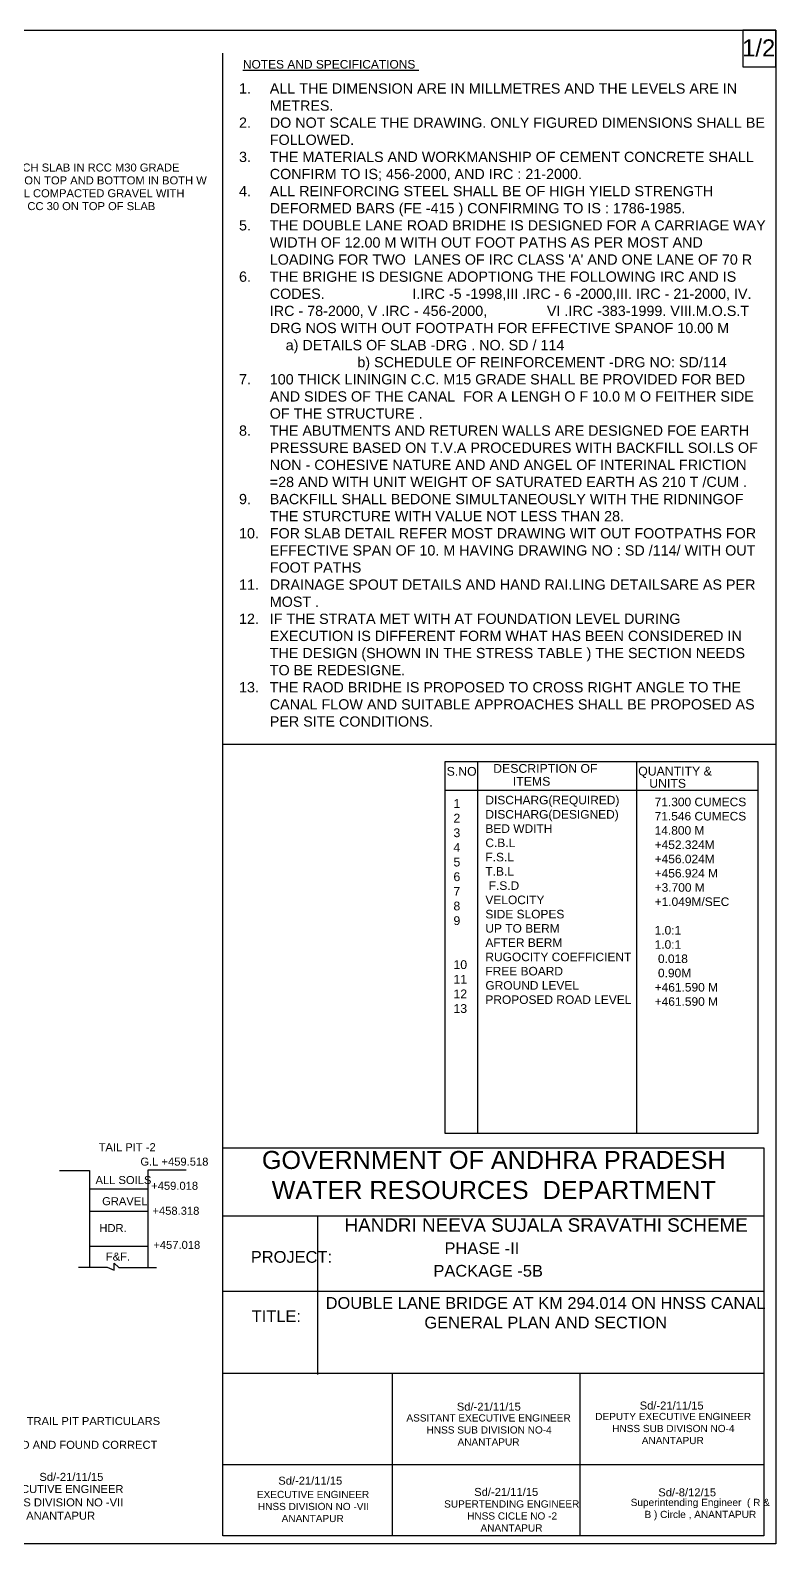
# Model space of a CAD drawing. Header units: millimetres. Extents: x 5124 to 2373550, y 2311 to 44315924.
# Drawn here: x 2370061 to 2373550, y 44308846 to 44315924 of the extents above; entities that cross this region are included whole.
import ezdxf

# ---------------------------------------------------------------- set-up
doc = ezdxf.new("R2010")
doc.units = ezdxf.units.MM
doc.header["$MEASUREMENT"] = 0
for name, color, linetype in [('DIMENSION', 7, 'Continuous'), ('DRAWING', 7, 'Continuous'), ('TEXT', 7, 'Continuous')]:
    doc.layers.add(name, color=color, linetype=linetype)
doc.styles.get("Standard").update_dxf_attribs({"font": 'arial.ttf', "height": 40})

msp = doc.modelspace()

# ---------------------------------------------------------------- linework, layer by layer
at = {"layer": 'DIMENSION'}
for points in [[(2373550, 44308845.9), (2363777.7, 44308845.9), (2363777.7, 44315924.3), (2373550, 44315924.3)], [(2373550, 44315924.3), (2373395.7, 44315924.3), (2373395.7, 44315754), (2373550, 44315754)], [(2372003.6, 44312504.8), (2373466.6, 44312504.8), (2373466.6, 44310763.8), (2372003.6, 44310763.8)]]:
    msp.add_lwpolyline(points, close=True, dxfattribs=at)
for points in [[(2370962.3, 44310697.8), (2370962.3, 44315816.7)], [(2370962.3, 44312586.2), (2373550, 44312586.2)], [(2372154.6, 44312499.8), (2372154.6, 44310765.3)], [(2372899.1, 44312499.8), (2372899.1, 44310765.3)], [(2372001.2, 44312370.2), (2373466.6, 44312370.2)]]:
    msp.add_lwpolyline(points, dxfattribs=at)
at = {"layer": 'DRAWING'}
for points in [[(2370198.2, 44310592.2), (2370339, 44310592.2), (2370339, 44310139.4)], [(2370612.7, 44310138.5), (2370612.7, 44310594.4), (2370791.7, 44310594.4)], [(2370339, 44310505.5), (2370612.7, 44310505.5)], [(2370339, 44310401.2), (2370612.7, 44310401.2)], [(2370339, 44310238.2), (2370612.7, 44310238.2)], [(2370287, 44310139.4), (2370421.1, 44310139.4), (2370454, 44310125.4), (2370454, 44310157.8), (2370476.5, 44310138.5), (2370652, 44310138.5)]]:
    msp.add_lwpolyline(points, dxfattribs=at)
at = {"layer": 'TEXT'}
msp.add_lwpolyline([(2373493.7, 44308882.8), (2370962.3, 44308882.8), (2370962.3, 44310697.8), (2373493.7, 44310697.8)], close=True, dxfattribs=at)
for points in [[(2370962.3, 44310379.3), (2373493.7, 44310379.3)], [(2371406.1, 44310380.8), (2371406.1, 44309637.3)], [(2370962.3, 44310026.6), (2373493.7, 44310026.6)], [(2373493.7, 44309642.7), (2370962.3, 44309642.7)], [(2371754.7, 44309642.7), (2371754.7, 44308882.8)], [(2372634, 44308882.8), (2372634, 44309642.7)], [(2373493.7, 44309215.5), (2370962.3, 44309215.5)]]:
    msp.add_lwpolyline(points, dxfattribs=at)

# ---------------------------------------------------------------- texts
at = {"layer": 'DIMENSION'}
msp.add_text('1/2', height=80, dxfattribs=at).set_placement((2373392.4, 44315801.7))
at = {"layer": 'DIMENSION', "char_height": 40, "attachment_point": 1}
for s, insert, width in [('DISCHARG(REQUIRED) DISCHARG(DESIGNED) {\\H1.8659x; }BED WDITH {\\H1.5596x; }\\PC.B.L  {\\H1.6638x; }\\PF.S.L {\\H1.644x; }\\PT.B.L{\\H1.6336x; }\\P F.S.D {\\H1.6392x; }\\PVELOCITY {\\H1.6529x; }\\PSIDE SLOPES {\\H1.6489x; }\\PUP TO BERM {\\H1.6503x; }\\PAFTER BERM {\\H1.6321x; }\\PRUGOCITY COEFFICIENT {\\H1.6404x; }FREE BOARD {\\H1.6531x; }\\PGROUND LEVEL {\\H1.6489x; }PROPOSED ROAD LEVEL{\\H1.6503x; }', (2372191.2, 44312344), 700.888), ('71.300 CUMECS 71.546 CUMECS {\\H1.8653x; }14.800 M {\\H1.5639x; }+452.324M {\\H1.653x; }+456.024M {\\H1.6233x; }+456.924 M {\\H1.6332x; }+3.700 M {\\H1.6299x; }+1.049M/SEC {\\H1.644x; }\\P{\\H1.6336x; }\\P1.0:1 {\\H1.6262x; }\\P1.0:1{\\H1.6323x; }\\P 0.018 {\\H1.6303x; }\\P 0.90M {\\H1.6309x; }\\P+461.590 M {\\H1.6307x; }+461.590 M{\\H1.6308x; }', (2372983.3, 44312335.3), 448.846)]:
    msp.add_mtext(s, dxfattribs=dict(at, insert=insert, width=width))
at = {"layer": 'TEXT'}
for s, height, p in [('%%UNOTES AND SPECIFICATIONS ', 40, (2371056.4, 44315745.3)), ('150 AVE. THICK APPROACH SLAB IN RCC M30 GRADE ', 37.429, (2369400.1, 44315263.6)), ('WITH 12 TOR AT 150 C/C ON TOP AND BOTTOM IN BOTH W', 37.429, (2369400.1, 44315203.5)), ('WAYS OVER 225 TH WELL COMPACTED GRAVEL WITH ', 37.429, (2369400.1, 44315143.3)), ('75 TH WEARING COAT IN CC 30 ON TOP OF SLAB ', 37.429, (2369400.1, 44315083.2)), ('S.NO ', 41.1, (2372009.9, 44312437.8)), ('DESCRIPTION OF ', 41.096, (2372227.8, 44312451.4)), ('QUANTITY & ', 41.096, (2372906.4, 44312438.8)), ('ITEMS ', 41.1, (2372319.8, 44312391.1)), ('UNITS ', 41.1, (2372958, 44312381.7)), ('TAIL PIT -2', 37.429, (2370381.2, 44310681.9)), ('G.L +459.518', 37.429, (2370576.7, 44310614.3)), ('ALL SOILS ', 37.43, (2370366.6, 44310528.1)), ('+459.018', 37.43, (2370627.2, 44310501.3)), ('GRAVEL', 37.43, (2370397.7, 44310429.3)), ('+458.318', 37.43, (2370633.2, 44310384.3)), ('HDR.', 37.43, (2370384.8, 44310303.6)), ('+457.018', 37.43, (2370637.3, 44310224.9)), ('PHASE -II ', 55, (2372000, 44310200.7)), ('F&F.', 37.43, (2370415.1, 44310170.4)), ('PACKAGE -5B', 55, (2371948.1, 44310094.9)), ('Sd/-21/11/15', 37.429, (2372057.5, 44309468.3)), ('Sd/-21/11/15', 37.429, (2372913.2, 44309473.6)), ('CERTIFIED THAT TRAIL PIT PARTICULARS ', 37.429, (2369602.9, 44309401.1)), ('ARE VERIFIED AND FOUND CORRECT ', 37.429, (2369694.9, 44309289.8)), ('Sd/-21/11/15', 37.429, (2370104.1, 44309139.9)), ('Sd/-21/11/15', 37.429, (2371221.9, 44309122.1)), ('Sd/-21/11/15', 37.429, (2372139, 44309069.5)), ('Sd/-8/12/15', 37.429, (2373000.3, 44309067.6))]:
    msp.add_text(s, height=height, dxfattribs=at).set_placement(p)
at = {"layer": 'TEXT', "color": 7}
msp.add_text('HANDRI NEEVA SUJALA SRAVATHI SCHEME ', height=63.16, dxfattribs=at).set_placement((2371532, 44310304.9))
at = {"layer": 'TEXT', "insert": (2370990.2, 44315676.2), "char_height": 48, "attachment_point": 1}
msp.add_mtext_dynamic_manual_height_columns("\\pi-144,l192,t192;1.^IALL THE DIMENSION ARE IN MILLMETRES AND THE LEVELS ARE IN METRES.\\P2.^IDO NOT SCALE THE DRAWING. ONLY FIGURED DIMENSIONS SHALL BE FOLLOWED.\\P3.^ITHE MATERIALS AND WORKMANSHIP OF CEMENT CONCRETE SHALL CONFIRM TO IS; 456-2000, AND IRC : 21-2000.\\P4.^IALL REINFORCING STEEL SHALL BE OF HIGH YIELD STRENGTH DEFORMED BARS (FE -415 ) CONFIRMING TO IS : 1786-1985.\\P5.^ITHE DOUBLE LANE ROAD BRIDHE IS DESIGNED FOR A CARRIAGE WAY WIDTH OF 12.00 M WITH OUT FOOT PATHS AS PER MOST AND LOADING FOR TWO  LANES OF IRC CLASS 'A' AND ONE LANE OF 70 R \\P6.^ITHE BRIGHE IS DESIGNE ADOPTIONG THE FOLLOWING IRC AND IS  CODES.                      I.IRC -5 -1998,III .IRC - 6 -2000,III. IRC - 21-2000, IV. IRC - 78-2000, V .IRC - 456-2000,               VI .IRC -383-1999. VIII.M.O.S.T DRG NOS WITH OUT FOOTPATH FOR EFFECTIVE SPANOF 10.00 M                                                                                                                                           a) DETAILS OF SLAB -DRG . NO. SD / 114                                                                         b) SCHEDULE OF REINFORCEMENT -DRG NO: SD/114\\P7.^I100 THICK LININGIN C.C. M15 GRADE SHALL BE PROVIDED FOR BED AND SIDES OF THE CANAL  FOR A LENGH O F 10.0 M O FEITHER SIDE OF THE STRUCTURE .\\P8.^ITHE ABUTMENTS AND RETUREN WALLS ARE DESIGNED FOE EARTH  PRESSURE BASED ON T.V.A PROCEDURES WITH BACKFILL SOI.LS OF NON - COHESIVE NATURE AND AND ANGEL OF INTERINAL FRICTION =28 AND WITH UNIT WEIGHT OF SATURATED EARTH AS 210 T /CUM .\\P9.^IBACKFILL SHALL BEDONE SIMULTANEOUSLY WITH THE RIDNINGOF THE STURCTURE WITH VALUE NOT LESS THAN 28.\\P10.^IFOR SLAB DETAIL REFER MOST DRAWING WIT OUT FOOTPATHS FOR EFFECTIVE SPAN OF 10. M HAVING DRAWING NO : SD /114/ WITH OUT FOOT PATHS \\P11.^IDRAINAGE SPOUT DETAILS AND HAND RAI.LING DETAILSARE AS PER MOST .\\P12.^IIF THE STRATA MET WITH AT FOUNDATION LEVEL DURING EXECUTION IS DIFFERENT FORM WHAT HAS BEEN CONSIDERED IN THE DESIGN (SHOWN IN THE STRESS TABLE ) THE SECTION NEEDS TO BE REDESIGNE.\\P13.^ITHE RAOD BRIDHE IS PROPOSED TO CROSS RIGHT ANGLE TO THE CANAL FLOW AND SUITABLE APPROACHES SHALL BE PROPOSED AS PER SITE CONDITIONS. ", width=2512.471, gutter_width=2000, heights=[0], dxfattribs=at)
at = {"layer": 'TEXT', "attachment_point": 1}
for s, insert, char_height, width in [('1 \\P2  \\P3  \\P4  \\P5  \\P6  \\P7  \\P8  \\P9   \\P\\P\\P10   11  12   13 ', (2372041.8, 44312328.6), 41.096, 95.76), ('PROJECT:', (2371093.5, 44310215), 55, 2300.928), ('\\pi125.72;DOUBLE LANE BRIDGE AT KM 294.014 ON HNSS CANAL \\P\\pi587.8;GENERAL PLAN AND SECTION ', (2371318, 44309999.5), 55, 2300.928), ('TITLE:', (2371097.6, 44309937.6), 55, 2300.928), ('\\pi0.32169;ASSITANT EXECUTIVE ENGINEER \\P\\pi94.564;HNSS SUB DIVISION NO-4 \\P\\pi239.59;ANANTAPUR', (2371821.3, 44309451.2), 33.685, 768.806), ('\\pi8.651;DEPUTY EXECUTIVE ENGINEER  \\P\\pi88.004;HNSS SUB DIVISON NO-4 \\P\\pi226.49;ANANTAPUR ', (2372696.5, 44309457.9), 33.685, 742.611), ('\\pi9.6637;EXECUTIVE ENGINEER  \\P\\pi14.63;HNSS DIVISION NO -VII \\P\\pi138.36;ANANTAPUR ', (2369903.9, 44309120.5), 37.429, 598.535), ('\\pi8.697;EXECUTIVE ENGINEER  \\P\\pi13.166;HNSS DIVISION NO -VII \\P\\pi124.52;ANANTAPUR ', (2371113.3, 44309093.2), 33.685, 538.662), ('\\pi7.8928;SUPERTENDING ENGINEER  \\P\\pi115.54;HNSS CICLE NO -2 \\P\\pi178.1;ANANTAPUR ', (2371990.2, 44309048.8), 33.685, 645.83), ('\\pi4.044;Superintending Engineer  ( R & \\P\\pi68.691;B ) Circle , ANANTAPUR ', (2372867.1, 44309056.1), 33.685, 656.262)]:
    msp.add_mtext(s, dxfattribs=dict(at, insert=insert, char_height=char_height, width=width))
at = {"layer": 'TEXT', "color": 7, "insert": (2372230.3, 44310570.1), "char_height": 84.213, "width": 2689.126, "attachment_point": 5}
msp.add_mtext('GOVERNMENT OF ANDHRA PRADESH\\PWATER RESOURCES  DEPARTMENT', dxfattribs=at)

doc.saveas('drawing.dxf')
